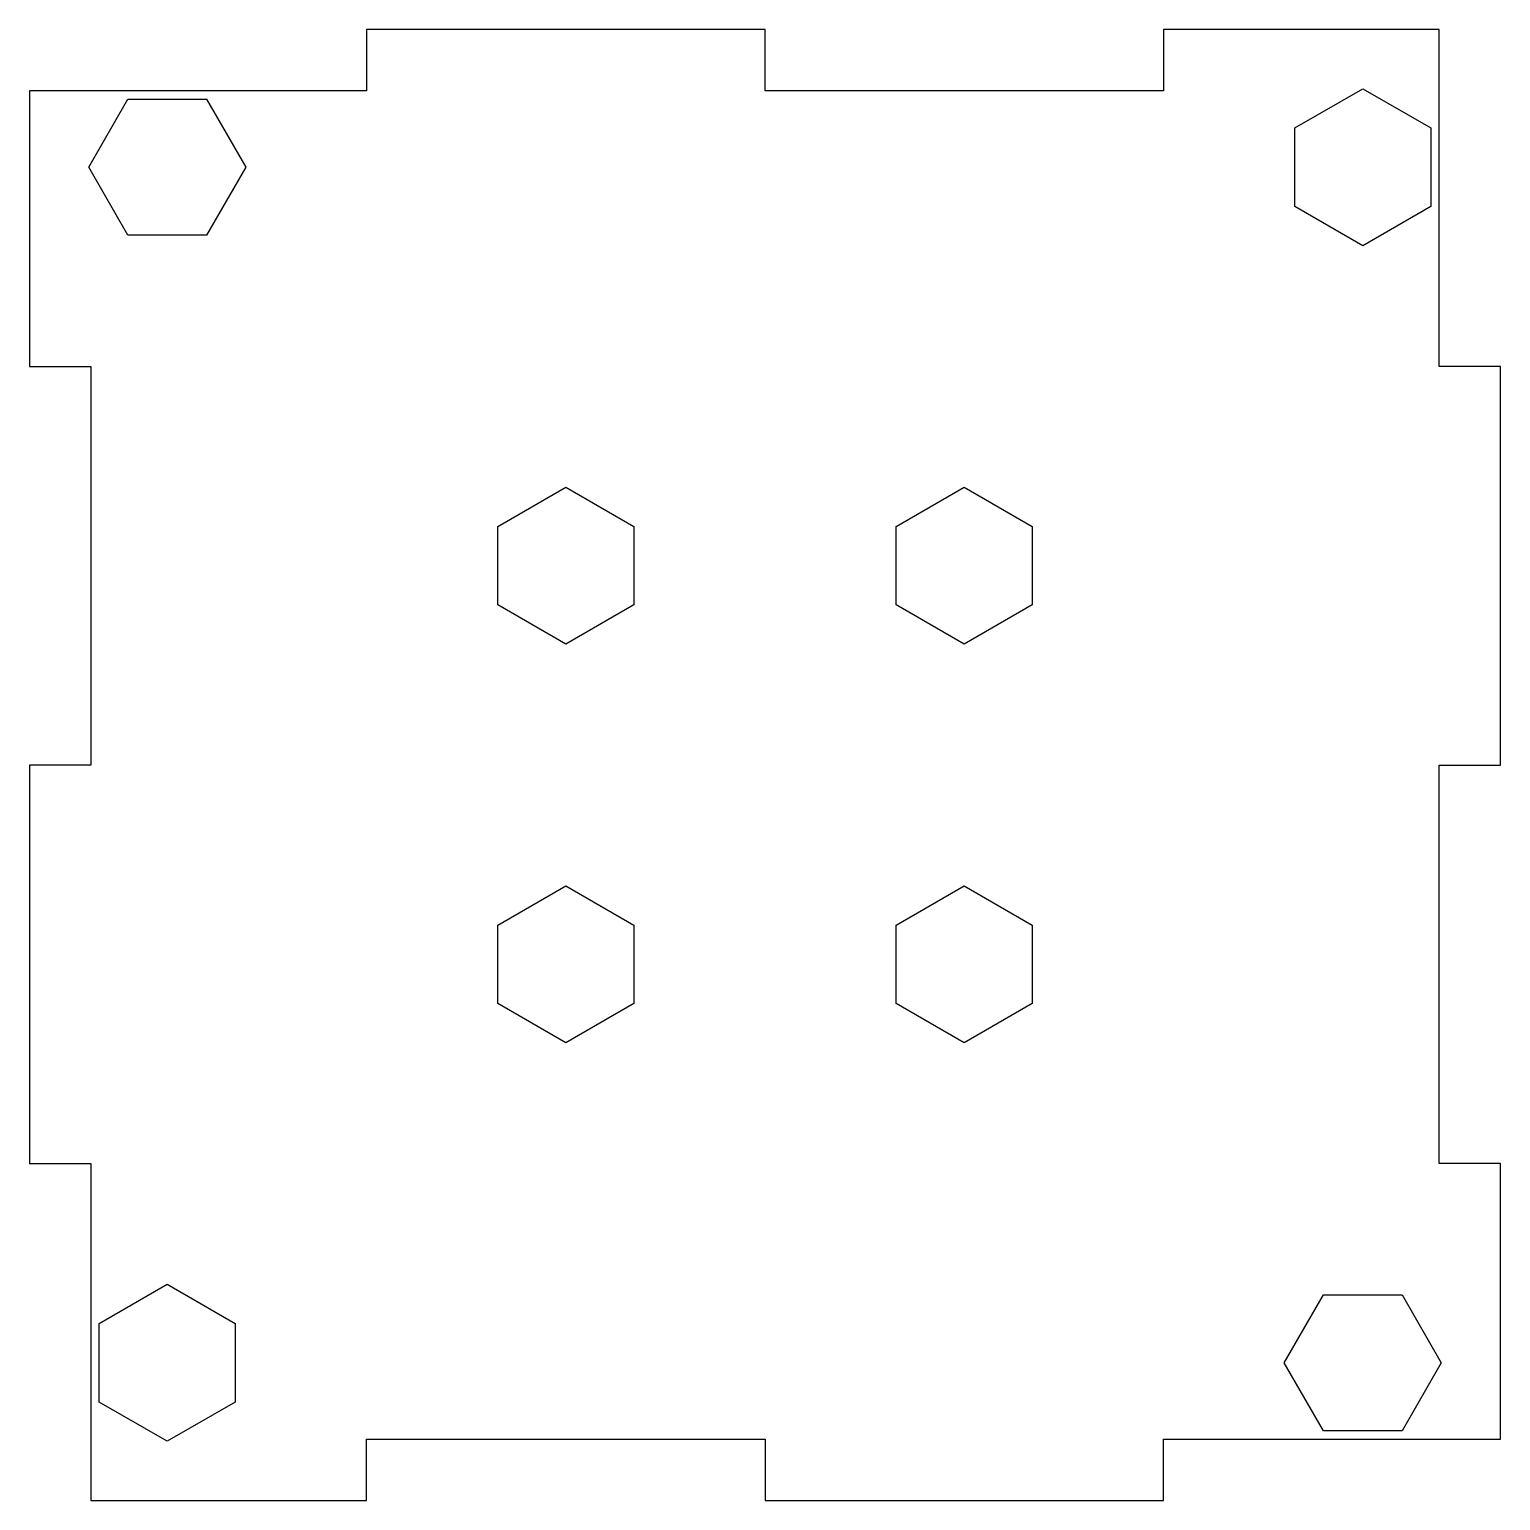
# Model space of a CAD drawing. Extents: x -28.1 to 28.1, y -28.1 to 28.1.
import ezdxf

# ---------------------------------------------------------------- set-up
doc = ezdxf.new("R2010")
doc.units = 0
doc.layers.get('0').update_dxf_attribs({"linetype": 'continuous'})

# ---------------------------------------------------------------- blocks, each defined once
blk = doc.blocks.new('SHAPE2DVIEW001')
at = {"color": 0}
for p, q in [((0, 28.13), (-15.24, 28.13)), ((-15.24, 28.13), (-15.24, 25.78)), ((0, 25.78), (0, 28.13)), ((25.78, 28.13), (15.24, 28.13)), ((15.24, 28.13), (15.24, 25.78)), ((25.78, 15.24), (25.78, 28.13)), ((-15.24, 25.78), (-28.13, 25.78)), ((-28.13, 25.78), (-28.13, 15.24)), ((-25.862, 22.86), (-24.361, 25.46)), ((-24.361, 25.46), (-21.359, 25.46)), ((-21.359, 25.46), (-19.858, 22.86)), ((15.24, 25.78), (0, 25.78)), ((20.26, 24.361), (22.86, 25.862)), ((22.86, 25.862), (25.46, 24.361)), ((20.26, 21.359), (20.26, 24.361)), ((25.46, 24.361), (25.46, 21.359)), ((-24.361, 20.26), (-25.862, 22.86)), ((-19.858, 22.86), (-21.359, 20.26)), ((22.86, 19.858), (20.26, 21.359)), ((25.46, 21.359), (22.86, 19.858)), ((-21.359, 20.26), (-24.361, 20.26)), ((-28.13, 15.24), (-25.78, 15.24)), ((-25.78, 15.24), (-25.78, 0)), ((28.13, 15.24), (25.78, 15.24)), ((28.13, 0), (28.13, 15.24)), ((-10.22, 9.121), (-7.62, 10.622)), ((-7.62, 10.622), (-5.02, 9.121)), ((5.02, 9.121), (7.62, 10.622)), ((7.62, 10.622), (10.22, 9.121)), ((-10.22, 6.119), (-10.22, 9.121)), ((-5.02, 9.121), (-5.02, 6.119)), ((5.02, 6.119), (5.02, 9.121)), ((10.22, 9.121), (10.22, 6.119)), ((-7.62, 4.618), (-10.22, 6.119)), ((-5.02, 6.119), (-7.62, 4.618)), ((7.62, 4.618), (5.02, 6.119)), ((10.22, 6.119), (7.62, 4.618)), ((-25.78, 0), (-28.13, 0)), ((-28.13, 0), (-28.13, -15.24)), ((25.78, -15.24), (25.78, 0)), ((25.78, 0), (28.13, 0)), ((-10.22, -6.119), (-7.62, -4.618)), ((-7.62, -4.618), (-5.02, -6.119)), ((5.02, -6.119), (7.62, -4.618)), ((7.62, -4.618), (10.22, -6.119)), ((-10.22, -9.121), (-10.22, -6.119)), ((-5.02, -6.119), (-5.02, -9.121)), ((5.02, -9.121), (5.02, -6.119)), ((10.22, -6.119), (10.22, -9.121)), ((-7.62, -10.622), (-10.22, -9.121)), ((-5.02, -9.121), (-7.62, -10.622)), ((7.62, -10.622), (5.02, -9.121)), ((10.22, -9.121), (7.62, -10.622)), ((-28.13, -15.24), (-25.78, -15.24)), ((-25.78, -15.24), (-25.78, -28.13)), ((28.13, -15.24), (25.78, -15.24)), ((28.13, -25.78), (28.13, -15.24)), ((-25.46, -21.359), (-22.86, -19.858)), ((-22.86, -19.858), (-20.26, -21.359)), ((19.858, -22.86), (21.359, -20.26)), ((21.359, -20.26), (24.361, -20.26)), ((24.361, -20.26), (25.862, -22.86)), ((-25.46, -24.361), (-25.46, -21.359)), ((-20.26, -21.359), (-20.26, -24.361)), ((21.359, -25.46), (19.858, -22.86)), ((25.862, -22.86), (24.361, -25.46)), ((-22.86, -25.862), (-25.46, -24.361)), ((-20.26, -24.361), (-22.86, -25.862)), ((-15.24, -28.13), (-15.24, -25.78)), ((-15.24, -25.78), (0, -25.78)), ((0, -25.78), (0, -28.13)), ((15.24, -28.13), (15.24, -25.78)), ((15.24, -25.78), (28.13, -25.78)), ((24.361, -25.46), (21.359, -25.46)), ((-25.78, -28.13), (-15.24, -28.13)), ((0, -28.13), (15.24, -28.13))]:
    blk.add_line(p, q, dxfattribs=at)

msp = doc.modelspace()

# ---------------------------------------------------------------- block references
at = {"color": 0}
msp.add_blockref('SHAPE2DVIEW001', (0, 0), dxfattribs=at)

doc.saveas('drawing.dxf')
